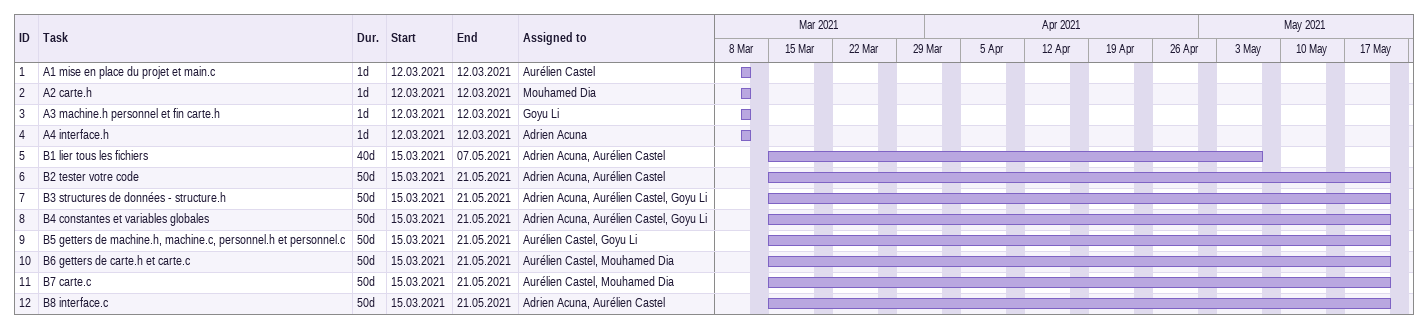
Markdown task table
| ID | Task | Duration | Start | Finish | Resources |
|---|---|---|---|---|---|
| 1 | A1 mise en place du projet et main.c | 1d | 2021-03-12 | 2021-03-12 | Aurélien Castel |
| 2 | A2 carte.h | 1d | 2021-03-12 | 2021-03-12 | Mouhamed Dia |
| 3 | A3 machine.h personnel et fin carte.h | 1d | 2021-03-12 | 2021-03-12 | Goyu Li |
| 4 | A4 interface.h | 1d | 2021-03-12 | 2021-03-12 | Adrien Acuna |
| 5 | B1 lier tous les fichiers | 40d | 2021-03-15 | 2021-05-07 | Adrien Acuna, Aurélien Castel |
| 6 | B2 tester votre code | 50d | 2021-03-15 | 2021-05-21 | Adrien Acuna, Aurélien Castel |
| 7 | B3 structures de données - structure.h | 50d | 2021-03-15 | 2021-05-21 | Adrien Acuna, Aurélien Castel, Goyu Li |
| 8 | B4 constantes et variables globales | 50d | 2021-03-15 | 2021-05-21 | Adrien Acuna, Aurélien Castel, Goyu Li |
| 9 | B5 getters de machine.h, machine.c, personnel.h et personnel.c | 50d | 2021-03-15 | 2021-05-21 | Aurélien Castel, Goyu Li |
| 10 | B6 getters de carte.h et carte.c | 50d | 2021-03-15 | 2021-05-21 | Aurélien Castel, Mouhamed Dia |
| 11 | B7 carte.c | 50d | 2021-03-15 | 2021-05-21 | Aurélien Castel, Mouhamed Dia |
| 12 | B8 interface.c | 50d | 2021-03-15 | 2021-05-21 | Adrien Acuna, Aurélien Castel |
